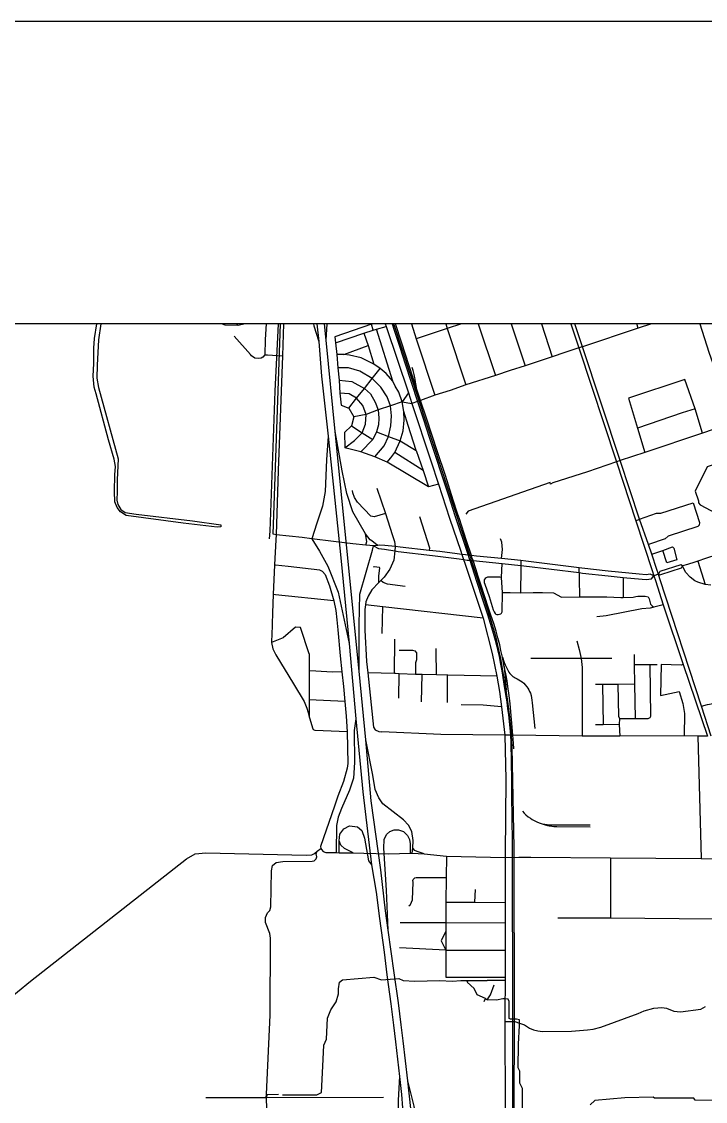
# Model space of a CAD drawing. Header units: millimetres. Extents: x 355 to 584, y 105 to 363.
# Drawn here: x 472.4 to 517.7, y 291 to 362.5 of the extents above; entities that cross this region are included whole.
import ezdxf

# ---------------------------------------------------------------- set-up
doc = ezdxf.new("R2010")
doc.units = ezdxf.units.MM
doc.header["$MEASUREMENT"] = 0
doc.layers.add('Default', color=18, linetype='Continuous', true_color=0x000000)

msp = doc.modelspace()

# ---------------------------------------------------------------- linework, layer by layer
at = {"color": 1, "true_color": 0xff0000}
for points in [[(477.634, 342.502), (477.484, 341.438), (477.39, 339.755), (477.377, 338.914), (477.485, 338.289), (478.779, 333.565), (478.72, 332.182), (478.732, 331.401), (478.708, 330.836), (478.768, 330.535), (478.972, 330.223), (479.258, 330.019), (479.989, 329.899), (483.71, 329.455), (485.576, 329.204), (485.576, 329.071), (485.349, 329.047), (483.088, 329.298), (479.319, 329.826), (478.947, 330.055), (478.72, 330.343), (478.577, 330.728), (478.553, 331.413), (478.576, 332.508), (478.612, 333.048), (478.515, 333.553), (478.145, 334.827), (477.342, 337.869), (477.198, 338.313), (477.138, 339.034), (477.173, 339.876), (477.186, 340.897), (477.233, 341.534), (477.371, 342.502)], [(487.19, 342.502), (486.733, 342.388), (485.875, 342.415), (485.735, 342.457), (485.704, 342.502)], [(488.587, 342.502), (488.517, 341.465), (488.488, 340.454), (488.362, 340.288), (488.25, 340.229), (488.066, 340.196), (487.829, 340.229), (487.604, 340.371), (487.547, 340.471), (486.466, 341.681)], [(486.612, 342.502), (486.733, 342.388)], [(488.806, 328.264), (488.838, 328.786), (489.184, 338.042), (489.401, 342.502)], [(489.254, 328.544), (489.037, 328.588), (489.537, 342.502)], [(489.728, 342.502), (489.668, 340.38), (489.373, 332.798), (489.254, 328.544)], [(491.707, 342.502), (491.733, 342.366), (492.064, 341.339)], [(491.948, 342.502), (492.064, 341.339), (492.254, 339.037), (492.696, 335.075), (493.517, 327.014), (494.071, 321.341), (494.516, 316.351), (494.987, 311.527), (495.566, 306.686), (495.858, 304.885), (496.082, 303.154), (496.386, 300.921), (496.571, 299.425)], [(497.057, 299.55), (496.649, 302.369), (496.482, 303.648), (496.171, 306.361), (495.528, 310.931), (495.178, 314.971), (494.744, 319.503), (493.155, 335.376), (492.554, 341.418), (492.444, 342.502)], [(492.554, 341.418), (492.629, 342.502)], [(495.672, 342.08), (495.545, 342.476), (493.127, 341.638), (493.175, 341.242), (493.269, 340.468), (493.332, 339.598), (493.412, 338.761), (493.459, 337.907), (493.554, 337.118)], [(493.175, 341.242), (495.055, 341.875), (495.672, 342.08), (495.877, 342.144), (496.524, 342.323)], [(496.465, 342.502), (496.524, 342.323), (497.998, 337.934), (498.226, 337.228), (499.479, 333.441), (499.986, 331.886), (500.726, 329.647), (501.465, 327.459), (501.541, 327.234)], [(496.921, 342.502), (497.059, 342.079), (497.428, 340.945), (497.785, 339.851), (498.594, 337.361), (498.993, 336.173), (499.379, 335.004), (499.747, 333.882), (500.209, 332.464), (500.664, 331.08), (501.079, 329.824), (501.947, 327.193), (502.002, 327.025), (502.058, 326.854), (502.51, 325.474), (502.906, 324.251), (503.238, 323.255), (503.42, 322.686), (503.573, 322.193), (503.742, 321.564), (503.848, 321.142), (503.922, 320.83), (503.998, 320.478), (504.074, 320.097), (504.175, 319.544), (504.364, 318.364), (504.446, 317.842), (504.504, 317.479), (504.564, 317.024), (504.617, 316.617), (504.682, 315.987), (504.745, 315.281), (504.768, 314.785), (504.786, 314.38), (504.795, 313.925), (504.802, 313.306), (504.817, 312.529), (504.817, 311.829), (504.827, 310.924), (504.838, 310.14), (504.857, 307.844)], [(504.989, 307.825), (504.867, 314.482), (504.821, 315.28), (504.779, 315.811), (504.69, 316.641), (504.596, 317.35), (504.461, 318.256), (504.321, 319.137), (504.121, 320.348), (503.971, 321.017), (503.781, 321.823), (503.414, 323.056), (503.008, 324.291), (502.18, 326.842), (502.125, 327.012), (502.07, 327.18), (498.711, 337.402), (497.04, 342.502)], [(504.974, 314.378), (504.945, 314.746), (504.914, 315.277), (504.741, 317.345), (504.672, 317.896), (504.582, 318.507), (504.53, 318.879), (504.439, 319.328), (504.333, 319.814), (504.22, 320.449), (504.121, 320.871), (504.039, 321.252), (503.919, 321.718), (503.798, 322.153), (503.642, 322.676), (503.464, 323.223), (503.264, 323.82), (503.079, 324.366), (502.788, 325.25), (502.625, 325.768), (502.451, 326.282), (502.273, 326.842), (502.222, 327.001), (502.168, 327.167), (501.852, 328.13), (501.38, 329.584), (501.251, 329.954), (500.962, 330.834), (500.444, 332.456), (499.915, 334.024), (499.186, 336.249), (498.8, 337.434), (498.566, 338.146), (497.535, 341.295), (497.136, 342.502)], [(498.197, 342.502), (498.52, 341.497), (499.756, 337.769)], [(514.083, 342.502), (513.215, 342.214), (509.511, 340.981), (509.27, 340.904), (508.36, 340.594), (507.512, 340.32), (505.728, 339.719), (504.729, 339.42), (503.773, 339.079), (501.792, 338.461), (500.754, 338.078), (499.756, 337.769), (498.8, 337.434), (498.711, 337.402), (498.594, 337.361), (498.226, 337.228)], [(501.514, 342.502), (500.572, 342.19), (498.52, 341.497)], [(500.466, 342.502), (500.572, 342.19), (501.792, 338.461)], [(502.62, 342.502), (503.773, 339.079)], [(504.8, 342.502), (505.728, 339.719)], [(506.799, 342.502), (507.512, 340.32)], [(508.752, 342.502), (509.27, 340.904), (511.772, 333.366), (513.04, 329.456), (514.129, 326.173), (514.242, 325.83)], [(514.541, 325.939), (514.44, 326.242), (514.103, 327.251), (513.885, 327.906), (513.291, 329.572), (512.024, 333.465), (509.511, 340.981), (509.011, 342.502)], [(513.215, 342.214), (513.116, 342.502)], [(517.293, 342.502), (517.879, 340.62), (518.54, 338.745), (519.454, 335.941), (520.086, 334.049), (520.128, 333.9), (520.438, 332.983), (521.054, 331.115), (521.279, 330.405), (521.56, 329.489), (521.81, 328.7), (521.913, 328.379)], [(495.055, 341.875), (495.34, 341.069), (495.719, 339.835)], [(496.968, 338.714), (495.877, 342.144)], [(493.728, 340.468), (495.34, 341.069)], [(488.488, 340.454), (488.667, 340.443), (489.668, 340.38)], [(496.589, 333.355), (496.841, 333.64), (497.11, 333.988), (497.457, 334.762), (497.647, 335.426), (497.726, 336.121), (497.694, 336.69), (497.584, 337.338), (497.363, 337.971), (497.126, 338.382), (496.968, 338.714), (496.525, 339.204), (496.13, 339.535), (495.719, 339.835), (494.866, 340.246), (494.107, 340.421), (493.728, 340.468), (493.269, 340.468)], [(495.783, 333.704), (496.383, 334.415), (496.684, 335.046), (496.841, 335.758), (496.873, 336.422), (496.809, 337.069), (496.589, 337.67), (496.162, 338.318), (495.609, 338.887), (494.786, 339.378), (494.028, 339.583), (493.332, 339.598)], [(494.06, 336.912), (494.566, 337.575), (495.103, 338.223), (495.609, 338.887), (496.13, 339.535)], [(498.566, 338.146), (498.51, 338.415), (498.465, 338.638), (498.441, 338.838), (498.429, 338.927), (498.381, 339.139), (498.305, 339.405), (498.246, 339.6)], [(493.412, 338.761), (494.249, 338.682), (495.103, 338.223), (495.482, 337.86), (495.798, 337.323), (495.988, 336.801), (496.051, 336.263), (496.02, 335.806), (495.893, 335.347), (495.64, 334.841), (494.85, 334.019)], [(517.472, 335.267), (516.966, 336.869), (516.288, 338.812), (512.554, 337.586), (513.159, 335.592), (513.651, 333.984)], [(493.791, 334.304), (494.439, 334.778), (494.945, 335.283), (495.165, 335.869), (495.197, 336.5), (494.976, 337.086), (494.566, 337.575), (494.075, 337.86), (493.459, 337.907)], [(497.998, 337.934), (497.584, 337.338), (496.809, 337.069), (495.988, 336.801), (495.197, 336.5), (494.392, 336.343)], [(497.584, 337.338), (498.226, 337.228)], [(493.554, 337.118), (494.06, 336.912), (494.392, 336.343), (494.234, 335.742), (493.759, 335.315), (493.791, 334.304)], [(498.517, 334.114), (497.979, 335.774), (497.694, 336.69)], [(516.966, 336.869), (516.12, 336.611), (513.159, 335.592)], [(519.454, 335.941), (517.472, 335.267), (513.651, 333.983), (512.024, 333.465), (511.771, 333.366), (509.843, 332.716), (507.567, 331.975), (507.412, 331.898), (507.371, 331.989), (501.949, 330.105), (501.793, 329.897)], [(495.154, 328.607), (494.317, 330.061), (493.922, 331.263), (493.622, 332.764), (493.155, 335.376)], [(494.234, 335.742), (494.945, 335.283), (495.64, 334.841)], [(495.893, 335.347), (496.684, 335.046), (497.457, 334.762), (498.517, 334.114), (498.975, 332.786), (499.323, 331.711)], [(492.696, 335.075), (492.579, 333.506), (492.483, 331.405), (492.31, 330.44), (491.946, 329.303), (491.615, 328.275), (492.121, 327.453), (492.673, 326.473), (493.341, 324.735), (494.071, 321.341)], [(499.986, 331.886), (499.323, 331.711), (496.589, 333.355), (495.783, 333.704), (494.85, 334.019), (493.791, 334.304)], [(498.975, 332.786), (497.11, 333.988)], [(520.128, 333.9), (519.214, 333.583), (519.074, 333.45), (517.782, 333.041), (516.966, 331.433), (517.191, 330.781), (517.205, 330.648), (517.303, 330.523), (518.68, 329.789), (518.862, 329.747), (519.045, 329.764), (520.254, 330.123), (520.633, 330.156), (521.279, 330.405)], [(495.916, 331.632), (496.482, 329.954), (496.929, 328.564), (497.087, 328.097), (497.111, 327.757)], [(496.482, 329.954), (495.723, 329.723), (495.513, 329.765), (494.628, 330.698), (494.432, 330.997), (494.32, 331.306), (494.304, 331.466)], [(529.415, 330.897), (528.22, 330.463), (525.916, 329.723), (525.553, 329.601), (524.185, 329.142), (522.144, 328.457), (521.913, 328.379), (521.707, 328.309), (520.465, 327.896), (519.045, 327.421), (518.301, 327.178), (517.986, 327.076), (517.669, 326.971), (517.148, 326.796), (516.813, 326.682), (516.601, 326.613), (516.463, 326.567), (516.137, 326.479)], [(513.04, 329.456), (513.291, 329.572), (514.41, 329.963), (514.705, 329.963), (516.839, 330.656), (517.26, 329.356), (517.247, 329.181), (517.148, 329.098), (515.181, 328.446), (514.985, 328.272), (513.885, 327.906)], [(498.73, 329.751), (499.383, 327.684), (499.376, 327.507)], [(489.254, 328.544), (489.233, 328.197), (489.134, 326.544)], [(491.615, 328.275), (490.975, 328.355), (489.254, 328.544)], [(493.043, 328.09), (491.615, 328.275)], [(494.324, 327.947), (493.043, 328.09)], [(495.968, 327.836), (495.818, 327.943), (495.569, 328.136), (495.471, 328.212), (495.154, 328.607)], [(495.184, 327.854), (495.247, 328.093), (495.154, 328.607)], [(504.157, 326.96), (504.224, 327.573), (504.175, 328.052), (504.085, 328.281)], [(495.691, 327.801), (495.442, 327.828), (495.184, 327.854), (494.324, 327.947)], [(494.744, 319.503), (494.735, 322.589), (494.782, 324.612), (495.614, 327.531), (495.691, 327.801)], [(497.096, 327.466), (497.031, 326.862), (496.778, 326.262), (496.384, 325.727), (496.187, 325.537), (496.17, 325.519), (496.044, 325.386), (495.57, 324.885), (495.331, 324.476), (495.191, 324.109), (495.161, 323.902), (495.119, 323.593), (495.119, 322.216), (495.219, 320.149), (495.316, 319.407), (495.696, 315.815), (495.808, 315.639), (496.048, 315.512), (496.244, 315.506)], [(514.242, 325.83), (513.993, 325.934), (513.743, 325.897), (513.272, 325.937), (511.21, 326.13), (509.484, 326.327), (509.296, 326.35), (505.768, 326.793), (505.44, 326.827), (504.157, 326.96), (502.497, 327.132), (502.168, 327.167), (502.07, 327.18), (501.947, 327.193), (501.773, 327.205), (501.541, 327.234), (501.226, 327.276), (500.07, 327.43), (499.376, 327.507), (497.451, 327.723), (497.111, 327.757), (496.435, 327.825), (496.092, 327.851), (495.968, 327.836), (495.691, 327.801)], [(495.691, 327.801), (496.024, 327.624), (496.405, 327.589), (497.096, 327.466), (497.324, 327.425), (499.597, 327.166), (501.364, 326.938), (501.652, 326.9), (501.877, 326.87), (502.058, 326.854), (502.18, 326.842), (502.273, 326.842), (504.201, 326.639), (505.445, 326.51), (505.641, 326.489), (509.292, 326.035), (509.527, 325.997), (511.221, 325.816), (512.212, 325.722), (513.469, 325.603), (513.743, 325.583), (514.083, 325.621), (514.242, 325.83)], [(497.111, 327.757), (497.096, 327.466)], [(514.103, 327.251), (514.831, 327.508), (515.466, 327.732), (515.564, 327.646), (515.774, 326.89), (515.094, 326.688), (514.831, 327.508)], [(501.541, 327.234), (501.652, 326.9)], [(501.652, 326.9), (501.729, 326.669), (502.945, 323.01), (503.534, 320.682), (503.844, 319.173), (504.026, 318.164), (504.168, 317.156), (504.377, 315.281), (504.448, 312.345), (504.393, 307.434), (504.393, 307.191)], [(504.153, 325.719), (504.201, 326.639)], [(505.44, 326.827), (505.445, 326.51), (505.441, 326.3), (505.414, 324.703)], [(517.148, 326.796), (517.64, 325.252)], [(489.134, 326.544), (489.051, 324.586)], [(492.478, 325.902), (492.31, 326.112), (492.126, 326.195), (490.048, 326.437), (489.191, 326.536), (489.134, 326.544)], [(492.478, 325.902), (492.773, 325.161), (493.07, 324.16)], [(496.044, 325.386), (496.04, 325.804), (496.087, 326.183), (496.105, 326.322), (496.077, 326.367), (495.74, 326.412), (495.656, 326.388)], [(509.292, 326.035), (509.297, 326.35)], [(509.292, 326.035), (509.295, 325.648), (509.313, 324.421)], [(514.541, 325.939), (514.242, 325.83)], [(516.137, 326.479), (516.019, 326.553), (514.643, 326.107), (514.541, 325.939)], [(514.541, 325.939), (514.641, 325.881), (514.702, 325.902), (516.082, 326.349), (516.137, 326.479)], [(518.038, 315.222), (517.392, 317.201), (514.641, 325.634), (514.541, 325.939)], [(518.024, 325.211), (517.64, 325.252), (517.148, 325.395), (516.952, 325.501), (516.644, 325.736), (516.362, 326.053), (516.28, 326.201), (516.137, 326.479)], [(497.777, 325.112), (496.613, 325.26), (496.319, 325.372), (496.17, 325.519)], [(504.047, 325.741), (503.229, 325.744), (503.137, 325.697), (503.072, 325.636), (503.02, 325.561), (503.006, 325.484), (503.009, 325.389), (503.052, 325.27), (503.344, 324.461)], [(503.939, 323.264), (504.036, 323.288), (504.107, 323.304), (504.164, 323.355), (504.201, 323.443), (504.235, 324.725), (504.153, 325.719)], [(504.153, 325.719), (504.047, 325.741)], [(512.212, 325.722), (512.207, 324.392)], [(514.242, 325.83), (514.344, 325.511), (514.856, 323.913), (516.177, 319.963), (517.783, 315.222)], [(489.051, 324.586), (488.994, 323.377), (488.981, 322.623), (488.977, 322.465), (488.969, 322.022), (488.937, 321.408), (489.036, 320.999), (489.219, 320.584), (490.39, 318.664), (491.088, 317.497), (491.271, 317.056), (491.425, 316.555)], [(493.07, 324.16), (489.206, 324.571), (489.051, 324.587)], [(503.344, 324.461), (503.617, 323.568), (503.665, 323.429), (503.73, 323.321), (503.779, 323.288), (503.853, 323.257), (503.939, 323.263)], [(504.235, 324.725), (504.734, 324.73), (505.414, 324.703), (506.257, 324.714), (506.879, 324.714), (507.59, 324.698), (508.138, 324.419), (509.313, 324.422), (510.268, 324.43), (511.136, 324.43), (512.048, 324.398), (512.207, 324.393), (512.876, 324.414), (513.06, 324.461), (513.187, 324.472), (513.661, 324.478), (513.877, 324.435), (513.93, 324.298), (514.019, 323.955), (514.125, 323.834), (514.252, 323.746)], [(493.07, 324.16), (493.194, 323.535), (493.252, 322.918), (493.32, 322.24), (493.489, 320.534), (493.589, 319.467), (493.701, 318.508), (493.785, 317.514), (493.883, 316.546), (493.953, 315.488), (493.996, 313.412), (493.941, 313.086), (493.701, 312.22), (493.321, 311.235), (493.109, 310.577), (492.183, 307.901), (492.197, 307.783), (492.237, 307.709)], [(502.945, 323.01), (496.307, 323.771), (495.161, 323.902)], [(496.269, 322.013), (496.307, 323.771)], [(514.856, 323.913), (514.252, 323.745), (514.002, 323.677), (513.455, 323.644), (511.079, 323.168), (510.475, 323.117)], [(490.867, 322.396), (490.515, 322.429), (489.711, 321.729), (488.937, 321.408)], [(491.425, 320.666), (490.867, 322.396)], [(497.078, 319.359), (497.1, 321.639)], [(497.379, 320.912), (498.278, 320.901), (498.414, 320.865), (498.539, 320.717), (498.528, 320.253), (498.464, 320.074), (498.467, 319.299)], [(499.851, 319.264), (499.843, 320.877), (499.828, 321.012)], [(509.142, 321.517), (509.31, 320.942), (509.422, 320.35), (509.492, 319.749), (509.492, 315.222)], [(491.425, 320.666), (491.425, 317.616)], [(504.22, 320.449), (504.333, 320.091), (504.397, 319.925), (504.461, 319.792), (504.528, 319.664), (504.598, 319.537), (504.652, 319.449), (504.716, 319.365), (504.79, 319.28), (504.849, 319.222), (504.919, 319.169), (504.988, 319.121), (505.074, 319.071), (505.195, 319.011), (505.316, 318.943), (505.419, 318.88), (505.521, 318.806), (505.634, 318.708), (505.736, 318.605), (505.835, 318.481), (505.906, 318.378), (505.965, 318.281), (506.02, 318.169), (506.072, 318.051), (506.116, 317.902), (506.151, 317.749), (506.173, 317.587), (506.188, 317.416), (506.363, 315.715)], [(511.458, 320.341), (509.422, 320.35), (506.092, 320.341)], [(513.018, 316.38), (512.975, 318.649), (512.963, 319.923), (512.963, 320.608)], [(493.589, 319.467), (492.955, 319.449), (491.864, 319.509), (491.425, 319.532)], [(504.333, 319.814), (504.385, 319.308), (504.422, 318.979), (504.431, 318.774), (504.447, 318.555), (504.461, 318.256)], [(511.964, 316.38), (513.876, 316.38), (513.988, 316.439), (514.044, 316.54), (514.002, 319.941)], [(514.466, 319.941), (514.002, 319.941), (512.963, 319.923)], [(516.177, 319.963), (516.052, 319.917), (514.717, 319.95), (514.689, 317.906), (515.927, 318.172), (516.165, 317.372), (516.277, 316.715), (516.249, 315.237)], [(503.844, 319.173), (500.614, 319.248), (500.576, 319.248), (499.851, 319.264), (498.913, 319.283), (498.467, 319.299), (497.382, 319.34), (497.142, 319.358), (497.078, 319.358), (495.315, 319.406)], [(497.354, 317.717), (497.382, 319.34)], [(498.871, 317.481), (498.913, 319.283)], [(500.578, 317.44), (500.576, 319.248)], [(504.321, 319.137), (504.364, 318.364)], [(512.975, 318.649), (511.852, 318.641), (510.841, 318.641), (510.377, 318.624)], [(510.841, 318.641), (510.884, 315.963)], [(511.852, 318.641), (511.895, 316.54), (511.964, 316.38), (511.95, 315.989), (511.98, 315.222)], [(493.785, 317.514), (491.425, 317.616)], [(491.425, 317.616), (491.425, 316.555)], [(517.392, 317.201), (517.795, 317.307), (519.776, 317.657)], [(504.168, 317.156), (502.945, 317.263), (501.485, 317.29)], [(493.953, 315.488), (491.832, 315.581), (491.719, 315.639), (491.664, 315.731), (491.425, 316.555)], [(494.516, 316.351), (494.404, 315.596), (494.435, 313.478), (494.356, 312.435), (494.103, 311.63), (493.566, 310.428), (493.36, 309.844), (493.249, 309.306), (493.218, 307.504)], [(511.95, 315.989), (510.884, 315.963), (510.377, 315.956)], [(517.783, 315.222), (517.148, 315.222), (516.249, 315.237), (511.98, 315.222), (509.492, 315.222), (504.914, 315.277), (504.821, 315.28), (504.745, 315.28), (504.377, 315.28), (500.135, 315.329), (496.244, 315.505)], [(517.148, 315.222), (517.373, 307.126)], [(499.033, 307.425), (498.576, 307.583), (498.421, 307.651), (498.299, 307.81), (498.323, 308.31), (498.228, 308.91), (498.006, 309.321), (497.675, 309.685), (496.315, 310.728), (496.031, 311.139), (495.794, 311.677), (495.636, 312.625), (495.178, 314.971)], [(505.56, 310.252), (505.666, 310.126), (505.78, 310.009), (505.927, 309.883), (506.069, 309.78), (506.198, 309.691), (506.355, 309.602), (506.533, 309.524), (506.711, 309.457), (506.86, 309.41), (507.034, 309.382), (507.175, 309.363), (507.308, 309.354), (510.034, 309.346)], [(494.35, 307.493), (493.771, 307.773), (493.531, 307.99), (493.407, 308.294), (493.47, 308.728), (493.724, 309.075), (494.103, 309.281), (494.624, 309.202), (494.924, 308.965), (495.085, 308.471), (495.367, 306.961), (495.566, 306.686)], [(496.649, 302.369), (496.546, 305.025), (496.372, 307.807), (496.404, 308.376), (496.546, 308.708), (496.767, 308.898), (497.052, 309.008), (497.352, 309.008), (497.683, 308.898), (497.937, 308.645), (498.079, 308.376), (498.11, 308.076), (498.107, 307.466)], [(506.86, 309.41), (507.048, 309.349), (507.195, 309.307), (507.307, 309.277), (507.482, 309.252), (507.623, 309.242), (507.83, 309.235), (510.035, 309.22)], [(493.408, 307.502), (493.408, 308.294)], [(464.019, 292.178), (464.658, 292.459), (465.517, 292.943), (472.126, 298.288), (472.985, 298.989), (483.318, 307.1), (483.891, 307.415), (484.592, 307.494), (491.24, 307.337), (491.606, 307.366), (491.773, 307.445), (491.966, 307.6), (492.197, 307.783)], [(488.585, 291.303), (488.597, 291.51), (488.85, 296.747), (488.879, 301.844), (488.82, 302.16), (488.543, 302.872), (488.533, 303.207), (488.672, 303.523), (488.82, 303.671), (488.899, 303.918), (488.938, 306.299), (489.007, 306.644), (489.244, 306.853), (489.697, 306.92), (491.634, 306.942), (491.762, 306.966), (491.889, 307.084), (491.931, 307.233), (491.902, 307.425), (491.966, 307.6)], [(492.237, 307.709), (492.349, 307.583), (492.523, 307.52), (493.218, 307.504)], [(493.218, 307.504), (493.408, 307.501), (494.35, 307.493), (495.051, 307.472)], [(495.051, 307.472), (496.695, 307.433)], [(496.695, 307.433), (498.107, 307.466), (498.247, 307.459), (499.033, 307.425), (500.515, 307.268), (504.393, 307.191)], [(498.247, 307.459), (498.299, 307.81)], [(504.858, 307.844), (504.874, 306.617)], [(504.989, 306.593), (504.989, 307.825)], [(500.515, 307.268), (500.487, 305.849), (500.471, 304.215), (500.471, 302.3), (500.158, 301.666)], [(504.393, 307.191), (504.393, 304.208), (504.405, 302.864), (504.405, 299.264), (504.4, 299.046), (504.405, 298.187), (504.387, 297.824), (504.382, 296.322), (504.405, 290.496), (504.405, 287.191), (504.393, 285.189), (504.387, 284.844), (504.377, 284.194), (504.405, 283.047), (504.405, 279.22), (504.393, 277.553), (504.393, 275.104), (504.399, 273.375)], [(504.393, 307.191), (505.316, 307.199), (506.105, 307.211), (511.376, 307.167), (517.373, 307.126), (520.465, 307.093), (520.822, 307.09)], [(504.874, 306.617), (504.892, 297.886)], [(505.03, 297.825), (504.989, 306.593)], [(511.376, 307.167), (511.376, 303.189)], [(498.029, 303.974), (498.141, 304.081), (498.266, 304.374), (498.323, 305.558), (498.295, 305.65), (498.323, 305.734), (498.421, 305.834), (498.52, 305.858), (500.487, 305.85)], [(502.411, 305.058), (502.369, 304.223)], [(500.471, 304.215), (502.369, 304.223), (504.393, 304.208)], [(507.877, 303.198), (511.376, 303.189), (520.465, 303.107), (522.586, 303.139)], [(497.454, 302.874), (498.3, 302.877), (500.471, 302.881), (504.405, 302.865)], [(500.471, 302.3), (500.471, 299.27)], [(500.158, 301.666), (500.471, 301.056), (504.405, 301.047)], [(500.471, 301.056), (497.414, 301.202)], [(496.571, 299.425), (496.825, 297.496)], [(497.346, 297.559), (497.057, 299.55)], [(489.659, 291.485), (491.936, 291.479), (492.237, 291.623), (492.331, 293.367), (492.401, 294.769), (492.578, 295.159), (492.633, 296.543), (492.86, 297.111), (493.215, 297.619), (493.364, 298.158), (493.364, 298.483), (493.432, 298.939), (493.645, 299.076), (495.7, 299.264), (496.214, 299.076), (497.369, 299.176), (497.646, 299.037), (498.421, 298.997), (500.051, 299.047), (500.906, 299.002), (501.474, 299.052), (501.948, 299.042), (503.208, 299.037)], [(500.471, 299.27), (504.405, 299.264)], [(503.099, 297.851), (502.555, 298.088), (502.348, 298.513), (501.884, 298.928), (501.948, 299.042)], [(504.401, 299.046), (503.208, 299.037)], [(505.549, 290.575), (505.554, 291.899), (505.381, 292.255), (505.371, 293.05), (505.267, 293.267), (505.282, 294.819), (505.357, 296.073), (505.36, 296.211), (505.36, 296.439), (505.143, 296.473), (504.752, 296.473), (504.673, 296.523), (504.669, 297.649), (504.605, 297.807), (504.386, 297.824), (504.239, 297.821), (503.834, 297.747), (503.221, 297.772), (503.424, 298.098), (503.665, 298.759)], [(496.825, 297.496), (497.009, 296.089)], [(497.644, 295.048), (497.509, 296.097), (497.346, 297.559)], [(503.017, 297.654), (503.099, 297.851), (503.222, 297.772)], [(504.382, 296.322), (505.041, 296.318), (505.36, 296.211), (505.672, 296.097), (506.008, 295.887), (506.275, 295.778), (506.569, 295.704), (506.866, 295.677), (508.789, 295.686), (509.858, 295.769), (510.237, 295.828), (510.742, 295.962), (513.2, 296.853), (513.609, 297.045), (514.241, 297.212), (514.774, 297.245), (515.069, 297.212), (515.576, 297.019), (515.997, 296.963), (517.345, 297.137), (517.669, 297.321)], [(504.892, 297.886), (504.896, 295.869)], [(505.017, 295.867), (505.03, 297.825)], [(497.009, 296.089), (497.142, 294.984)], [(504.896, 295.869), (504.896, 291.749), (504.885, 290.342)], [(515.371, 267.486), (510.955, 270.779), (510.186, 271.343), (509.668, 271.771), (509.188, 272.214), (508.708, 272.734), (508.151, 273.372), (507.719, 273.924), (507.201, 274.625), (506.812, 275.28), (506.538, 275.759), (506.206, 276.505), (505.909, 277.178), (505.65, 277.901), (505.482, 278.447), (505.342, 278.994), (505.203, 279.57), (505.117, 280.054), (505.044, 280.595), (504.987, 281.211), (504.958, 281.877), (504.976, 283.131), (504.981, 286.174), (505.017, 295.867)], [(497.142, 294.984), (497.41, 292.689), (497.537, 291.487), (497.615, 290.618)], [(501.372, 275.053), (501.181, 275.449), (500.772, 276.193), (500.046, 277.774), (499.398, 279.465), (499.066, 280.587), (498.639, 282.69), (498.497, 283.748), (498.355, 287.778), (498.284, 288.979), (498.149, 290.576), (497.963, 292.404), (497.644, 295.048)], [(497.41, 292.689), (497.327, 291.13), (497.375, 288.569), (497.28, 287.684), (497.075, 286.988), (496.853, 286.388), (496.552, 285.835), (496.047, 285.06), (495.858, 284.697), (495.715, 284.301), (495.652, 284.096), (495.572, 283.812), (495.557, 283.59), (495.553, 283.387), (495.806, 283.04)], [(499.066, 286.119), (498.681, 288.729), (498.386, 290.734), (497.963, 292.404)], [(484.596, 291.293), (488.585, 291.303), (488.637, 291.303), (496.345, 291.326)], [(488.585, 291.303), (488.681, 288.202), (488.698, 287.797)], [(488.637, 291.303), (488.652, 291.507), (489.401, 291.515)], [(519.374, 291.071), (516.983, 291.129), (516.879, 291.252), (514.292, 291.252), (514.188, 291.317), (512.32, 291.282), (510.327, 291.106), (510.025, 290.815)]]:
    msp.add_lwpolyline(points, dxfattribs=at)
at = {"layer": 'Default'}
msp.add_lwpolyline([(355.135, 104.518), (583.908, 104.518), (583.908, 362.502), (355.135, 362.502)], close=True, dxfattribs=at)
msp.add_lwpolyline([(563.908, 185.315), (563.908, 342.502), (375.135, 342.502), (375.135, 185.315)], dxfattribs=at)

doc.saveas('drawing.dxf')
